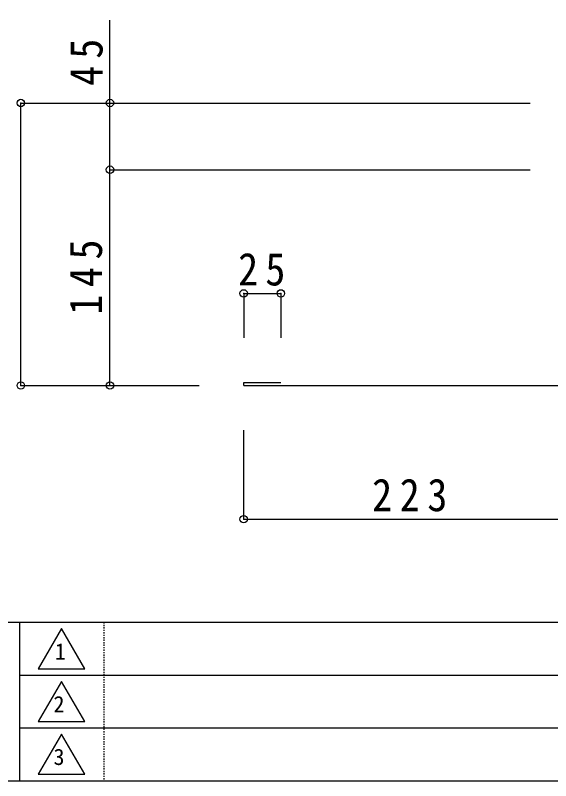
# Model space of a CAD drawing. Units: millimetres at full size, with parts at other scales. Extents: x -14200 to 14200, y -9940 to 9940.
# Drawn here: x -11723 to -8120, y -9940 to -4786 of the extents above; entities that cross this region are included whole.
import ezdxf
from ezdxf.enums import TextEntityAlignment as Align

# ---------------------------------------------------------------- set-up
doc = ezdxf.new("R2010")
doc.units = ezdxf.units.MM
doc.header["$LTSCALE"] = 100
doc.header["$PDMODE"] = 32
doc.header["$PDSIZE"] = 50
doc.linetypes.add('USER1', pattern=[0.166656, 0.083312, -0.083344])
for name, color, linetype in [('0-0_0', 7, 'Continuous'), ('1-0', 7, 'Continuous'), ('1-8', 7, 'Continuous')]:
    doc.layers.add(name, color=color, linetype=linetype)
doc.styles.add('ＭＳ ゴシック', font='')
doc.styles.get('ＭＳ ゴシック').set_extended_font_data('MS Gothic')

msp = doc.modelspace()

# ---------------------------------------------------------------- linework, layer by layer
at = {"layer": '0-0_0'}
for p, q in [((-14200, -8873.5), (14200, -8873.5)), ((-11696.1, -8873.5), (-11696.1, -9938.5)), ((-11696.1, -9228.5), (-1065.3, -9228.5)), ((-11696.1, -9583.5), (-1065.3, -9583.5))]:
    msp.add_line(p, q, dxfattribs=at)
at = {"layer": '0-0_0', "linetype": 'USER1'}
msp.add_line((-11128.1, -8873.5), (-11128.1, -9938.5), dxfattribs=at)
at = {"layer": '0-0_0'}
for points in [[(-14200, -9940), (14200, -9940), (14200, 9940), (-14200, 9940)], [(-11412.1, -8916.1), (-11568.5, -9186.9), (-11255.8, -9186.9)], [(-11412.1, -9271.1), (-11568.5, -9541.9), (-11255.8, -9541.9)], [(-11412.1, -9626.1), (-11568.5, -9896.9), (-11255.8, -9896.9)]]:
    msp.add_lwpolyline(points, close=True, dxfattribs=at)
at = {"layer": '1-0'}
for p, q in [((-10186, -7258.9), (-9936, -7258.9)), ((-10186, -7278.9), (-10186, -7258.9)), ((-10186, -7278.9), (114, -7278.9))]:
    msp.add_line(p, q, dxfattribs=at)
at = {"layer": '1-8'}
for p, q in [((-11086, -5825.9), (-11086, -4817.8)), ((-11686, -7278.9), (-11686, -5376.9)), ((-11686, -5376.9), (-11086, -5376.9)), ((-11086, -5376.9), (-8257, -5376.9)), ((-11086, -7278.9), (-11086, -5825.9)), ((-11086, -5825.9), (-8257, -5825.9)), ((-10186, -6658.9), (-9936, -6658.9)), ((-10186, -6658.9), (-10186, -6958.9)), ((-9936, -6658.9), (-9936, -6958.9)), ((-11686, -7278.9), (-11086, -7278.9)), ((-11086, -7278.9), (-10486, -7278.9)), ((-10186, -8178.9), (-10186, -7578.9)), ((-10186, -8178.9), (-7957, -8178.9))]:
    msp.add_line(p, q, dxfattribs=at)
for p in [(-11686, -5376.9), (-11086, -5376.9), (-11086, -5825.9), (-10186, -6658.9), (-9936, -6658.9), (-11686, -7278.9), (-11086, -7278.9), (-10186, -8178.9)]:
    msp.add_point(p, dxfattribs=at)

# ---------------------------------------------------------------- texts
at = {"layer": '0-0_0', "style": 'ＭＳ ゴシック'}
for s, p in [('1', (-11457.5, -9157)), ('2', (-11466.4, -9512)), ('3', (-11466.4, -9867))]:
    msp.add_text(s, height=109.3, dxfattribs=at).set_placement(p, align=Align.BOTTOM_LEFT)
at = {"layer": '1-8', "char_height": 219.9, "attachment_point": 7, "rotation": 90, "style": 'ＭＳ ゴシック'}
for s, insert in [('\\T1.36;\\W0.9;45', (-11132.7, -5261.8)), ('\\T1.38;\\W0.9;145', (-11136, -6802.4))]:
    msp.add_mtext(s, dxfattribs=dict(at, insert=insert))
at = {"layer": '1-8', "char_height": 219.9, "attachment_point": 7, "style": 'ＭＳ ゴシック'}
for s, insert in [('\\T1.36;\\W0.9;25', (-10223.5, -6608.9)), ('\\T1.38;\\W0.9;223', (-9321.5, -8128.9))]:
    msp.add_mtext(s, dxfattribs=dict(at, insert=insert))

doc.saveas('drawing.dxf')
